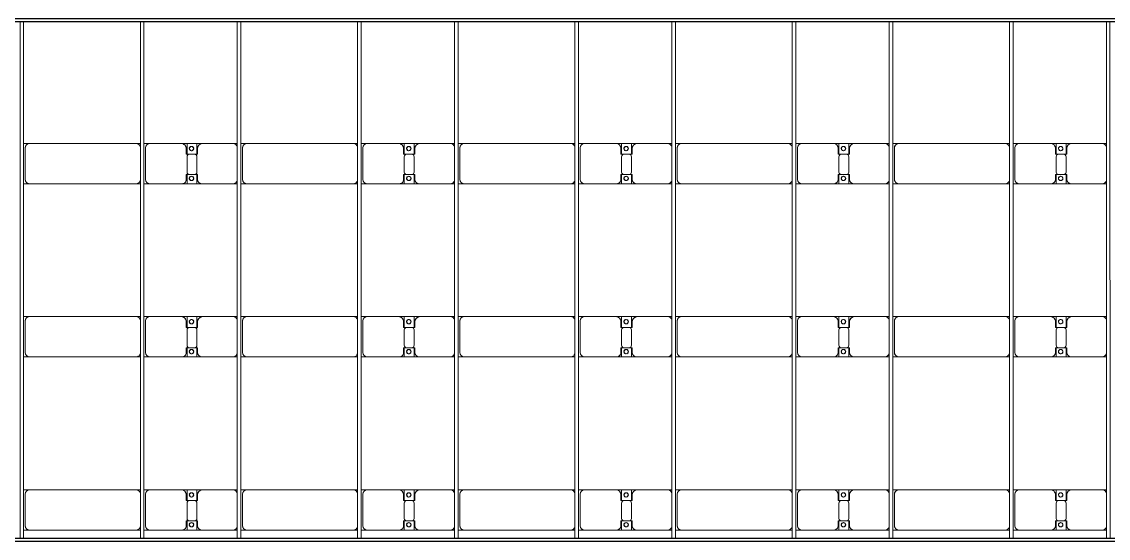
# Model space of a CAD drawing. Header units: millimetres. Extents: x -248177 to 167033, y 156986 to 268923.
# Drawn here: x -183923 to -171373, y 196419 to 202382 of the extents above; entities that cross this region are included whole.
import ezdxf

# ---------------------------------------------------------------- set-up
doc = ezdxf.new("R2010")
doc.units = ezdxf.units.MM
for name, color, linetype, lineweight in [('A-DETL-MBND', 5, 'Continuous', 9), ('A-GENM', 13, 'Continuous', 9), ('S-BEAM', 12, 'Continuous', 9)]:
    doc.layers.add(name, color=color, linetype=linetype, lineweight=lineweight)

# ---------------------------------------------------------------- blocks, each defined once
blk = doc.blocks.new('Dai phao do pin - DẢI PHAO ĐỠ PIN-V18-BỐ TRÍ KHUNG KẾT CẤU BÈ PIN 02')
at = {"layer": 'A-DETL-MBND', "color": 8}
for p, q in [((54530, 242), (54600, 242)), ((54530, 242), (54600, 242)), ((54550, 192), (54550, -173)), ((55830, 242), (54600, 242)), ((55830, 242), (55880, 242)), ((55830, 242), (55880, 242)), ((55920, 242), (55990, 242)), ((55920, 242), (55990, 242)), ((55940, 192), (55940, -173)), ((56350, 242), (55990, 242)), ((56350, 242), (56532, 242)), ((56532, 242), (56350, 242)), ((56410, 118), (56410, 182)), ((56418, 242), (56600, 242)), ((56418, 116), (56418, 242)), ((56600, 242), (56418, 242)), ((56532, 242), (56532, 116)), ((56540, 182), (56540, 118)), ((56950, 242), (56600, 242)), ((56950, 242), (57000, 242)), ((56950, 242), (57000, 242)), ((57040, 242), (57110, 242)), ((57040, 242), (57110, 242)), ((57060, 192), (57060, -173)), ((58340, 242), (57110, 242)), ((58340, 242), (58390, 242)), ((58340, 242), (58390, 242)), ((58430, 242), (58500, 242)), ((58430, 242), (58500, 242)), ((58450, 192), (58450, -173)), ((58860, 242), (58500, 242)), ((58860, 242), (59042, 242)), ((59042, 242), (58860, 242)), ((58920, 118), (58920, 182)), ((58928, 242), (59110, 242)), ((58928, 116), (58928, 242)), ((59110, 242), (58928, 242)), ((59042, 242), (59042, 116)), ((59050, 182), (59050, 118)), ((59460, 242), (59110, 242)), ((59460, 242), (59510, 242)), ((59460, 242), (59510, 242)), ((59550, 242), (59620, 242)), ((59550, 242), (59620, 242)), ((59570, 192), (59570, -173)), ((60850, 242), (59620, 242)), ((60850, 242), (60900, 242)), ((60850, 242), (60900, 242)), ((60940, 242), (61010, 242)), ((60940, 242), (61010, 242)), ((60960, 192), (60960, -173)), ((61370, 242), (61010, 242)), ((61370, 242), (61552, 242)), ((61552, 242), (61370, 242)), ((61430, 118), (61430, 182)), ((61438, 242), (61620, 242)), ((61438, 116), (61438, 242)), ((61620, 242), (61438, 242)), ((61552, 242), (61552, 116)), ((61560, 182), (61560, 118)), ((61970, 242), (61620, 242)), ((61970, 242), (62020, 242)), ((61970, 242), (62020, 242)), ((62060, 242), (62130, 242)), ((62060, 242), (62130, 242)), ((62080, 192), (62080, -173)), ((63360, 242), (62130, 242)), ((63360, 242), (63410, 242)), ((63360, 242), (63410, 242)), ((63450, 242), (63520, 242)), ((63450, 242), (63520, 242)), ((63470, 192), (63470, -173)), ((63880, 242), (63520, 242)), ((63880, 242), (64062, 242)), ((64062, 242), (63880, 242)), ((63940, 118), (63940, 182)), ((63948, 242), (64130, 242)), ((63948, 116), (63948, 242)), ((64130, 242), (63948, 242)), ((64062, 242), (64062, 116)), ((64070, 182), (64070, 118)), ((64480, 242), (64130, 242)), ((64480, 242), (64530, 242)), ((64480, 242), (64530, 242)), ((64570, 242), (64640, 242)), ((64570, 242), (64640, 242)), ((64590, 192), (64590, -173)), ((65870, 242), (64640, 242)), ((65870, 242), (65920, 242)), ((65870, 242), (65920, 242)), ((65960, 242), (66027, 242)), ((65960, 242), (66027, 242)), ((65980, 192), (65980, -173)), ((66390, 242), (66030, 242)), ((66390, 242), (66572, 242)), ((66572, 242), (66390, 242)), ((66450, 118), (66450, 182)), ((66458, 242), (66640, 242)), ((66458, 116), (66458, 242)), ((66640, 242), (66458, 242)), ((66572, 242), (66572, 116)), ((66580, 182), (66580, 118)), ((66990, 242), (66640, 242)), ((66990, 242), (67040, 242)), ((66990, 242), (67040, 242)), ((56502, 118), (56410, 118)), ((56418, 88), (56418, -88)), ((56540, 118), (56448, 118)), ((56532, -88), (56532, 88)), ((59012, 118), (58920, 118)), ((58928, 88), (58928, -88)), ((59050, 118), (58958, 118)), ((59042, -88), (59042, 88)), ((61522, 118), (61430, 118)), ((61438, 88), (61438, -88)), ((61560, 118), (61468, 118)), ((61552, -88), (61552, 88)), ((64032, 118), (63940, 118)), ((63948, 88), (63948, -88)), ((64070, 118), (63978, 118)), ((64062, -88), (64062, 88)), ((66542, 118), (66450, 118)), ((66458, 88), (66458, -88)), ((66580, 118), (66488, 118)), ((66572, -88), (66572, 88)), ((56410, -173), (56410, -118)), ((56410, -118), (56502, -118)), ((56418, -223), (56418, -116)), ((56448, -118), (56540, -118)), ((56532, -116), (56532, -223)), ((56540, -118), (56540, -173)), ((58920, -173), (58920, -118)), ((58920, -118), (59012, -118)), ((58928, -223), (58928, -116)), ((58958, -118), (59050, -118)), ((59042, -116), (59042, -223)), ((59050, -118), (59050, -173)), ((61430, -173), (61430, -118)), ((61430, -118), (61522, -118)), ((61438, -223), (61438, -116)), ((61468, -118), (61560, -118)), ((61552, -116), (61552, -223)), ((61560, -118), (61560, -173)), ((63940, -173), (63940, -118)), ((63940, -118), (64032, -118)), ((63948, -223), (63948, -116)), ((63978, -118), (64070, -118)), ((64062, -116), (64062, -223)), ((64070, -118), (64070, -173)), ((66450, -173), (66450, -118)), ((66450, -118), (66542, -118)), ((66458, -223), (66458, -116)), ((66488, -118), (66580, -118)), ((66572, -116), (66572, -223)), ((66580, -118), (66580, -173)), ((54600, -223), (54530, -223)), ((54600, -223), (54530, -223)), ((54600, -223), (55830, -223)), ((55880, -223), (55830, -223)), ((55880, -223), (55830, -223)), ((55990, -223), (55920, -223)), ((55990, -223), (55920, -223)), ((55990, -223), (56360, -223)), ((56532, -223), (56360, -223)), ((56360, -223), (56532, -223)), ((56590, -223), (56418, -223)), ((56418, -223), (56590, -223)), ((56590, -223), (56950, -223)), ((57000, -223), (56950, -223)), ((57000, -223), (56950, -223)), ((57110, -223), (57040, -223)), ((57110, -223), (57040, -223)), ((57110, -223), (58340, -223)), ((58390, -223), (58340, -223)), ((58390, -223), (58340, -223)), ((58500, -223), (58430, -223)), ((58500, -223), (58430, -223)), ((58500, -223), (58870, -223)), ((59042, -223), (58870, -223)), ((58870, -223), (59042, -223)), ((59100, -223), (58928, -223)), ((58928, -223), (59100, -223)), ((59100, -223), (59460, -223)), ((59510, -223), (59460, -223)), ((59510, -223), (59460, -223)), ((59620, -223), (59550, -223)), ((59620, -223), (59550, -223)), ((59620, -223), (60850, -223)), ((60900, -223), (60850, -223)), ((60900, -223), (60850, -223)), ((61010, -223), (60940, -223)), ((61010, -223), (60940, -223)), ((61010, -223), (61380, -223)), ((61552, -223), (61380, -223)), ((61380, -223), (61552, -223)), ((61610, -223), (61438, -223)), ((61438, -223), (61610, -223)), ((61610, -223), (61970, -223)), ((62020, -223), (61970, -223)), ((62020, -223), (61970, -223)), ((62130, -223), (62060, -223)), ((62130, -223), (62060, -223)), ((62130, -223), (63360, -223)), ((63410, -223), (63360, -223)), ((63410, -223), (63360, -223)), ((63520, -223), (63450, -223)), ((63520, -223), (63450, -223)), ((63520, -223), (63890, -223)), ((64062, -223), (63890, -223)), ((63890, -223), (64062, -223)), ((64120, -223), (63948, -223)), ((63948, -223), (64120, -223)), ((64120, -223), (64480, -223)), ((64530, -223), (64480, -223)), ((64530, -223), (64480, -223)), ((64640, -223), (64570, -223)), ((64640, -223), (64570, -223)), ((64640, -223), (65870, -223)), ((65920, -223), (65870, -223)), ((65920, -223), (65870, -223)), ((66027, -223), (65960, -223)), ((66027, -223), (65960, -223)), ((66030, -223), (66400, -223)), ((66572, -223), (66400, -223)), ((66400, -223), (66572, -223)), ((66630, -223), (66458, -223)), ((66458, -223), (66630, -223)), ((66630, -223), (66990, -223)), ((67040, -223), (66990, -223)), ((67040, -223), (66990, -223))]:
    blk.add_line(p, q, dxfattribs=at)
for centre, radius, start, end in [((54600, 192), 50, 90, 180), ((54600, 192), 50, 150, 180), ((54600, 192), 50, 105, 135), ((55830, 192), 50, 15, 90), ((55830, 192), 50, 60, 90), ((55830, 192), 50, 15, 30), ((55990, 192), 50, 90, 180), ((55990, 192), 50, 105, 180), ((56350, 182), 60, 0, 90), ((56350, 182), 60, 0, 60), ((56469, 183), 25, 0, 180), ((56469, 183), 25, 0, 165), ((56469, 183), 25, 180, 0), ((56471, 183), 25, 0, 180), ((56471, 183), 25, 90, 180), ((56471, 183), 25, 180, 360), ((56471, 183), 25, 180, 300), ((56469, 183), 25, 210, 0), ((56471, 183), 25, 15, 75), ((56471, 183), 25, 330, 345), ((56600, 182), 60, 90, 180), ((56600, 182), 60, 120, 180), ((56950, 192), 50, 15, 90), ((56950, 192), 50, 15, 75), ((57110, 192), 50, 90, 180), ((57110, 192), 50, 150, 180), ((57110, 192), 50, 105, 135), ((58340, 192), 50, 15, 90), ((58340, 192), 50, 60, 90), ((58340, 192), 50, 15, 30), ((58500, 192), 50, 90, 180), ((58500, 192), 50, 105, 180), ((58860, 182), 60, 0, 90), ((58860, 182), 60, 0, 60), ((58979, 183), 25, 0, 180), ((58979, 183), 25, 0, 165), ((58979, 183), 25, 180, 0), ((58981, 183), 25, 0, 180), ((58981, 183), 25, 90, 180), ((58981, 183), 25, 180, 360), ((58981, 183), 25, 180, 300), ((58979, 183), 25, 210, 0), ((58981, 183), 25, 15, 75), ((58981, 183), 25, 330, 345), ((59110, 182), 60, 90, 180), ((59110, 182), 60, 120, 180), ((59460, 192), 50, 15, 90), ((59460, 192), 50, 15, 75), ((59620, 192), 50, 90, 180), ((59620, 192), 50, 150, 180), ((59620, 192), 50, 105, 135), ((60850, 192), 50, 15, 90), ((60850, 192), 50, 60, 90), ((60850, 192), 50, 15, 30), ((61010, 192), 50, 90, 180), ((61010, 192), 50, 105, 180), ((61370, 182), 60, 0, 90), ((61370, 182), 60, 0, 60), ((61489, 183), 25, 360, 180), ((61489, 183), 25, 0, 165), ((61489, 183), 25, 180, 0), ((61491, 183), 25, 0, 180), ((61491, 183), 25, 90, 180), ((61491, 183), 25, 180, 360), ((61491, 183), 25, 180, 300), ((61489, 183), 25, 210, 0), ((61491, 183), 25, 15, 75), ((61491, 183), 25, 330, 345), ((61620, 182), 60, 90, 180), ((61620, 182), 60, 120, 180), ((61970, 192), 50, 15, 90), ((61970, 192), 50, 15, 75), ((62130, 192), 50, 90, 180), ((62130, 192), 50, 150, 180), ((62130, 192), 50, 105, 135), ((63360, 192), 50, 15, 90), ((63360, 192), 50, 60, 90), ((63360, 192), 50, 15, 30), ((63520, 192), 50, 90, 180), ((63520, 192), 50, 105, 180), ((63880, 182), 60, 0, 90), ((63880, 182), 60, 0, 60), ((63999, 183), 25, 0, 180), ((63999, 183), 25, 0, 165), ((63999, 183), 25, 180, 360), ((64001, 183), 25, 0, 180), ((64001, 183), 25, 90, 180), ((64001, 183), 25, 180, 360), ((64001, 183), 25, 180, 300), ((63999, 183), 25, 210, 360), ((64001, 183), 25, 15, 75), ((64001, 183), 25, 330, 345), ((64130, 182), 60, 90, 180), ((64130, 182), 60, 120, 180), ((64480, 192), 50, 15, 90), ((64480, 192), 50, 15, 75), ((64640, 192), 50, 90, 180), ((64640, 192), 50, 150, 180), ((64640, 192), 50, 105, 135), ((65870, 192), 50, 15, 90), ((65870, 192), 50, 60, 90), ((65870, 192), 50, 15, 30), ((66030, 192), 50, 90, 180), ((66030, 192), 50, 105, 180), ((66390, 182), 60, 0, 90), ((66390, 182), 60, 0, 60), ((66509, 183), 25, 0, 180), ((66509, 183), 25, 0, 165), ((66509, 183), 25, 180, 0), ((66511, 183), 25, 0, 180), ((66511, 183), 25, 90, 180), ((66511, 183), 25, 180, 0), ((66511, 183), 25, 180, 300), ((66509, 183), 25, 210, 0), ((66511, 183), 25, 15, 75), ((66511, 183), 25, 330, 345), ((66640, 182), 60, 90, 180), ((66640, 182), 60, 120, 180), ((66990, 192), 50, 15, 90), ((66990, 192), 50, 15, 75), ((56448, 88), 30, 90, 180), ((56502, 88), 30, 360, 90), ((58958, 88), 30, 90, 180), ((59012, 88), 30, 360, 90), ((61468, 88), 30, 90, 180), ((61522, 88), 30, 360, 90), ((63978, 88), 30, 90, 180), ((64032, 88), 30, 360, 90), ((66488, 88), 30, 90, 180), ((66542, 88), 30, 360, 90), ((56448, -88), 30, 180, 270), ((56502, -88), 30, 270, 360), ((58958, -88), 30, 180, 270), ((59012, -88), 30, 270, 0), ((61468, -88), 30, 180, 270), ((61522, -88), 30, 270, 0), ((63978, -88), 30, 180, 270), ((64032, -88), 30, 270, 0), ((66488, -88), 30, 180, 270), ((66542, -88), 30, 270, 0), ((54600, -173), 50, 180, 270), ((54600, -173), 50, 180, 210), ((54600, -173), 50, 240, 270), ((55830, -173), 50, 270, 345), ((55830, -173), 50, 285, 300), ((55830, -173), 50, 330, 345), ((55990, -173), 50, 180, 270), ((55990, -173), 50, 180, 255), ((56360, -173), 50, 270, 0), ((56360, -173), 50, 285, 0), ((56469, -162), 25, 0, 180), ((56469, -162), 25, 105, 165), ((56469, -162), 25, 180, 0), ((56469, -162), 25, 195, 0), ((56471, -162), 25, 0, 180), ((56471, -162), 25, 105, 180), ((56471, -162), 25, 180, 360), ((56471, -162), 25, 180, 270), ((56469, -162), 25, 0, 75), ((56471, -162), 25, 15, 75), ((56471, -162), 25, 285, 345), ((56590, -173), 50, 180, 270), ((56590, -173), 50, 180, 255), ((56950, -173), 50, 270, 345), ((56950, -173), 50, 285, 345), ((57110, -173), 50, 180, 270), ((57110, -173), 50, 180, 210), ((57110, -173), 50, 240, 270), ((58340, -173), 50, 270, 345), ((58340, -173), 50, 285, 300), ((58340, -173), 50, 330, 345), ((58500, -173), 50, 180, 270), ((58500, -173), 50, 180, 255), ((58870, -173), 50, 270, 0), ((58870, -173), 50, 285, 360), ((58979, -162), 25, 0, 180), ((58979, -162), 25, 105, 165), ((58979, -162), 25, 180, 0), ((58979, -162), 25, 195, 0), ((58981, -162), 25, 0, 180), ((58981, -162), 25, 105, 180), ((58981, -162), 25, 180, 0), ((58981, -162), 25, 180, 270), ((58979, -162), 25, 0, 75), ((58981, -162), 25, 15, 75), ((58981, -162), 25, 285, 345), ((59100, -173), 50, 180, 270), ((59100, -173), 50, 180, 255), ((59460, -173), 50, 270, 345), ((59460, -173), 50, 285, 345), ((59620, -173), 50, 180, 270), ((59620, -173), 50, 180, 210), ((59620, -173), 50, 240, 270), ((60850, -173), 50, 270, 345), ((60850, -173), 50, 285, 300), ((60850, -173), 50, 330, 345), ((61010, -173), 50, 180, 270), ((61010, -173), 50, 180, 255), ((61380, -173), 50, 270, 0), ((61380, -173), 50, 285, 360), ((61489, -162), 25, 0, 180), ((61489, -162), 25, 105, 165), ((61489, -162), 25, 180, 0), ((61489, -162), 25, 195, 0), ((61491, -162), 25, 0, 180), ((61491, -162), 25, 105, 180), ((61491, -162), 25, 180, 0), ((61491, -162), 25, 180, 270), ((61489, -162), 25, 0, 75), ((61491, -162), 25, 15, 75), ((61491, -162), 25, 285, 345), ((61610, -173), 50, 180, 270), ((61610, -173), 50, 180, 255), ((61970, -173), 50, 270, 345), ((61970, -173), 50, 285, 345), ((62130, -173), 50, 180, 270), ((62130, -173), 50, 180, 210), ((62130, -173), 50, 240, 270), ((63360, -173), 50, 270, 345), ((63360, -173), 50, 285, 300), ((63360, -173), 50, 330, 345), ((63520, -173), 50, 180, 270), ((63520, -173), 50, 180, 255), ((63890, -173), 50, 270, 0), ((63890, -173), 50, 285, 0), ((63999, -162), 25, 0, 180), ((63999, -162), 25, 105, 165), ((63999, -162), 25, 180, 360), ((63999, -162), 25, 195, 360), ((64001, -162), 25, 0, 180), ((64001, -162), 25, 105, 180), ((64001, -162), 25, 180, 0), ((64001, -162), 25, 180, 270), ((63999, -162), 25, 0, 75), ((64001, -162), 25, 15, 75), ((64001, -162), 25, 285, 345), ((64120, -173), 50, 180, 270), ((64120, -173), 50, 180, 255), ((64480, -173), 50, 270, 345), ((64480, -173), 50, 285, 345), ((64640, -173), 50, 180, 270), ((64640, -173), 50, 180, 210), ((64640, -173), 50, 240, 270), ((65870, -173), 50, 270, 345), ((65870, -173), 50, 285, 300), ((65870, -173), 50, 330, 345), ((66030, -173), 50, 180, 270), ((66030, -173), 50, 180, 255), ((66400, -173), 50, 270, 360), ((66400, -173), 50, 285, 360), ((66509, -162), 25, 0, 180), ((66509, -162), 25, 105, 165), ((66509, -162), 25, 180, 360), ((66509, -162), 25, 195, 0), ((66511, -162), 25, 0, 180), ((66511, -162), 25, 105, 180), ((66511, -162), 25, 180, 0), ((66511, -162), 25, 180, 270), ((66509, -162), 25, 0, 75), ((66511, -162), 25, 15, 75), ((66511, -162), 25, 285, 345), ((66630, -173), 50, 180, 270), ((66630, -173), 50, 180, 255), ((66990, -173), 50, 270, 345), ((66990, -173), 50, 285, 345)]:
    blk.add_arc(centre, radius, start, end, dxfattribs=at)
blk = doc.blocks.new('Dai phao do pin - DẢI PHAO ĐỠ PIN-V19-BỐ TRÍ KHUNG KẾT CẤU BÈ PIN 02')
at = {"layer": 'A-DETL-MBND', "color": 8}
for p, q in [((54530, 242), (54600, 242)), ((54530, 242), (54600, 242)), ((54550, 192), (54550, -173)), ((55830, 242), (54600, 242)), ((55830, 242), (55880, 242)), ((55830, 242), (55880, 242)), ((55920, 242), (55990, 242)), ((55920, 242), (55990, 242)), ((55940, 192), (55940, -173)), ((56350, 242), (55990, 242)), ((56350, 242), (56532, 242)), ((56532, 242), (56350, 242)), ((56410, 118), (56410, 182)), ((56418, 242), (56600, 242)), ((56418, 116), (56418, 242)), ((56600, 242), (56418, 242)), ((56532, 242), (56532, 116)), ((56540, 182), (56540, 118)), ((56950, 242), (56600, 242)), ((56950, 242), (57000, 242)), ((56950, 242), (57000, 242)), ((57040, 242), (57110, 242)), ((57040, 242), (57110, 242)), ((57060, 192), (57060, -173)), ((58340, 242), (57110, 242)), ((58340, 242), (58390, 242)), ((58340, 242), (58390, 242)), ((58430, 242), (58500, 242)), ((58430, 242), (58500, 242)), ((58450, 192), (58450, -173)), ((58860, 242), (58500, 242)), ((58860, 242), (59042, 242)), ((59042, 242), (58860, 242)), ((58920, 118), (58920, 182)), ((58928, 242), (59110, 242)), ((58928, 116), (58928, 242)), ((59110, 242), (58928, 242)), ((59042, 242), (59042, 116)), ((59050, 182), (59050, 118)), ((59460, 242), (59110, 242)), ((59460, 242), (59510, 242)), ((59460, 242), (59510, 242)), ((59550, 242), (59620, 242)), ((59550, 242), (59620, 242)), ((59570, 192), (59570, -173)), ((60850, 242), (59620, 242)), ((60850, 242), (60900, 242)), ((60850, 242), (60900, 242)), ((60940, 242), (61010, 242)), ((60940, 242), (61010, 242)), ((60960, 192), (60960, -173)), ((61370, 242), (61010, 242)), ((61370, 242), (61552, 242)), ((61552, 242), (61370, 242)), ((61430, 118), (61430, 182)), ((61438, 242), (61620, 242)), ((61438, 116), (61438, 242)), ((61620, 242), (61438, 242)), ((61552, 242), (61552, 116)), ((61560, 182), (61560, 118)), ((61970, 242), (61620, 242)), ((61970, 242), (62020, 242)), ((61970, 242), (62020, 242)), ((62060, 242), (62130, 242)), ((62060, 242), (62130, 242)), ((62080, 192), (62080, -173)), ((63360, 242), (62130, 242)), ((63360, 242), (63410, 242)), ((63360, 242), (63410, 242)), ((63450, 242), (63520, 242)), ((63450, 242), (63520, 242)), ((63470, 192), (63470, -173)), ((63880, 242), (63520, 242)), ((63880, 242), (64062, 242)), ((64062, 242), (63880, 242)), ((63940, 118), (63940, 182)), ((63948, 242), (64130, 242)), ((63948, 116), (63948, 242)), ((64130, 242), (63948, 242)), ((64062, 242), (64062, 116)), ((64070, 182), (64070, 118)), ((64480, 242), (64130, 242)), ((64480, 242), (64530, 242)), ((64480, 242), (64530, 242)), ((64570, 242), (64640, 242)), ((64570, 242), (64640, 242)), ((64590, 192), (64590, -173)), ((65870, 242), (64640, 242)), ((65870, 242), (65920, 242)), ((65870, 242), (65920, 242)), ((65960, 242), (66027, 242)), ((65960, 242), (66027, 242)), ((65980, 192), (65980, -173)), ((66390, 242), (66030, 242)), ((66390, 242), (66572, 242)), ((66572, 242), (66390, 242)), ((66450, 118), (66450, 182)), ((66458, 242), (66640, 242)), ((66458, 116), (66458, 242)), ((66640, 242), (66458, 242)), ((66572, 242), (66572, 116)), ((66580, 182), (66580, 118)), ((66990, 242), (66640, 242)), ((66990, 242), (67040, 242)), ((66990, 242), (67040, 242)), ((56502, 118), (56410, 118)), ((56418, 88), (56418, -88)), ((56540, 118), (56448, 118)), ((56532, -88), (56532, 88)), ((59012, 118), (58920, 118)), ((58928, 88), (58928, -88)), ((59050, 118), (58958, 118)), ((59042, -88), (59042, 88)), ((61522, 118), (61430, 118)), ((61438, 88), (61438, -88)), ((61560, 118), (61468, 118)), ((61552, -88), (61552, 88)), ((64032, 118), (63940, 118)), ((63948, 88), (63948, -88)), ((64070, 118), (63978, 118)), ((64062, -88), (64062, 88)), ((66542, 118), (66450, 118)), ((66458, 88), (66458, -88)), ((66580, 118), (66488, 118)), ((66572, -88), (66572, 88)), ((56410, -173), (56410, -118)), ((56410, -118), (56502, -118)), ((56418, -223), (56418, -116)), ((56448, -118), (56540, -118)), ((56532, -116), (56532, -223)), ((56540, -118), (56540, -173)), ((58920, -173), (58920, -118)), ((58920, -118), (59012, -118)), ((58928, -223), (58928, -116)), ((58958, -118), (59050, -118)), ((59042, -116), (59042, -223)), ((59050, -118), (59050, -173)), ((61430, -173), (61430, -118)), ((61430, -118), (61522, -118)), ((61438, -223), (61438, -116)), ((61468, -118), (61560, -118)), ((61552, -116), (61552, -223)), ((61560, -118), (61560, -173)), ((63940, -173), (63940, -118)), ((63940, -118), (64032, -118)), ((63948, -223), (63948, -116)), ((63978, -118), (64070, -118)), ((64062, -116), (64062, -223)), ((64070, -118), (64070, -173)), ((66450, -173), (66450, -118)), ((66450, -118), (66542, -118)), ((66458, -223), (66458, -116)), ((66488, -118), (66580, -118)), ((66572, -116), (66572, -223)), ((66580, -118), (66580, -173)), ((54600, -223), (54530, -223)), ((54600, -223), (54530, -223)), ((54600, -223), (55830, -223)), ((55880, -223), (55830, -223)), ((55880, -223), (55830, -223)), ((55990, -223), (55920, -223)), ((55990, -223), (55920, -223)), ((55990, -223), (56360, -223)), ((56532, -223), (56360, -223)), ((56360, -223), (56532, -223)), ((56590, -223), (56418, -223)), ((56418, -223), (56590, -223)), ((56590, -223), (56950, -223)), ((57000, -223), (56950, -223)), ((57000, -223), (56950, -223)), ((57110, -223), (57040, -223)), ((57110, -223), (57040, -223)), ((57110, -223), (58340, -223)), ((58390, -223), (58340, -223)), ((58390, -223), (58340, -223)), ((58500, -223), (58430, -223)), ((58500, -223), (58430, -223)), ((58500, -223), (58870, -223)), ((59042, -223), (58870, -223)), ((58870, -223), (59042, -223)), ((59100, -223), (58928, -223)), ((58928, -223), (59100, -223)), ((59100, -223), (59460, -223)), ((59510, -223), (59460, -223)), ((59510, -223), (59460, -223)), ((59620, -223), (59550, -223)), ((59620, -223), (59550, -223)), ((59620, -223), (60850, -223)), ((60900, -223), (60850, -223)), ((60900, -223), (60850, -223)), ((61010, -223), (60940, -223)), ((61010, -223), (60940, -223)), ((61010, -223), (61380, -223)), ((61552, -223), (61380, -223)), ((61380, -223), (61552, -223)), ((61610, -223), (61438, -223)), ((61438, -223), (61610, -223)), ((61610, -223), (61970, -223)), ((62020, -223), (61970, -223)), ((62020, -223), (61970, -223)), ((62130, -223), (62060, -223)), ((62130, -223), (62060, -223)), ((62130, -223), (63360, -223)), ((63410, -223), (63360, -223)), ((63410, -223), (63360, -223)), ((63520, -223), (63450, -223)), ((63520, -223), (63450, -223)), ((63520, -223), (63890, -223)), ((64062, -223), (63890, -223)), ((63890, -223), (64062, -223)), ((64120, -223), (63948, -223)), ((63948, -223), (64120, -223)), ((64120, -223), (64480, -223)), ((64530, -223), (64480, -223)), ((64530, -223), (64480, -223)), ((64640, -223), (64570, -223)), ((64640, -223), (64570, -223)), ((64640, -223), (65870, -223)), ((65920, -223), (65870, -223)), ((65920, -223), (65870, -223)), ((66027, -223), (65960, -223)), ((66027, -223), (65960, -223)), ((66030, -223), (66400, -223)), ((66572, -223), (66400, -223)), ((66400, -223), (66572, -223)), ((66630, -223), (66458, -223)), ((66458, -223), (66630, -223)), ((66630, -223), (66990, -223)), ((67040, -223), (66990, -223)), ((67040, -223), (66990, -223))]:
    blk.add_line(p, q, dxfattribs=at)
for centre, radius, start, end in [((54600, 192), 50, 90, 180), ((54600, 192), 50, 150, 180), ((54600, 192), 50, 105, 135), ((55830, 192), 50, 15, 90), ((55830, 192), 50, 60, 90), ((55830, 192), 50, 15, 30), ((55990, 192), 50, 90, 180), ((55990, 192), 50, 105, 180), ((56350, 182), 60, 0, 90), ((56350, 182), 60, 0, 60), ((56469, 183), 25, 0, 180), ((56469, 183), 25, 0, 165), ((56469, 183), 25, 180, 0), ((56471, 183), 25, 0, 180), ((56471, 183), 25, 90, 180), ((56471, 183), 25, 180, 360), ((56471, 183), 25, 180, 300), ((56469, 183), 25, 210, 0), ((56471, 183), 25, 15, 75), ((56471, 183), 25, 330, 345), ((56600, 182), 60, 90, 180), ((56600, 182), 60, 120, 180), ((56950, 192), 50, 15, 90), ((56950, 192), 50, 15, 75), ((57110, 192), 50, 90, 180), ((57110, 192), 50, 150, 180), ((57110, 192), 50, 105, 135), ((58340, 192), 50, 15, 90), ((58340, 192), 50, 60, 90), ((58340, 192), 50, 15, 30), ((58500, 192), 50, 90, 180), ((58500, 192), 50, 105, 180), ((58860, 182), 60, 0, 90), ((58860, 182), 60, 0, 60), ((58979, 183), 25, 0, 180), ((58979, 183), 25, 0, 165), ((58979, 183), 25, 180, 0), ((58981, 183), 25, 0, 180), ((58981, 183), 25, 90, 180), ((58981, 183), 25, 180, 360), ((58981, 183), 25, 180, 300), ((58979, 183), 25, 210, 0), ((58981, 183), 25, 15, 75), ((58981, 183), 25, 330, 345), ((59110, 182), 60, 90, 180), ((59110, 182), 60, 120, 180), ((59460, 192), 50, 15, 90), ((59460, 192), 50, 15, 75), ((59620, 192), 50, 90, 180), ((59620, 192), 50, 150, 180), ((59620, 192), 50, 105, 135), ((60850, 192), 50, 15, 90), ((60850, 192), 50, 60, 90), ((60850, 192), 50, 15, 30), ((61010, 192), 50, 90, 180), ((61010, 192), 50, 105, 180), ((61370, 182), 60, 0, 90), ((61370, 182), 60, 0, 60), ((61489, 183), 25, 360, 180), ((61489, 183), 25, 0, 165), ((61489, 183), 25, 180, 0), ((61491, 183), 25, 0, 180), ((61491, 183), 25, 90, 180), ((61491, 183), 25, 180, 360), ((61491, 183), 25, 180, 300), ((61489, 183), 25, 210, 0), ((61491, 183), 25, 15, 75), ((61491, 183), 25, 330, 345), ((61620, 182), 60, 90, 180), ((61620, 182), 60, 120, 180), ((61970, 192), 50, 15, 90), ((61970, 192), 50, 15, 75), ((62130, 192), 50, 90, 180), ((62130, 192), 50, 150, 180), ((62130, 192), 50, 105, 135), ((63360, 192), 50, 15, 90), ((63360, 192), 50, 60, 90), ((63360, 192), 50, 15, 30), ((63520, 192), 50, 90, 180), ((63520, 192), 50, 105, 180), ((63880, 182), 60, 0, 90), ((63880, 182), 60, 0, 60), ((63999, 183), 25, 0, 180), ((63999, 183), 25, 0, 165), ((63999, 183), 25, 180, 360), ((64001, 183), 25, 0, 180), ((64001, 183), 25, 90, 180), ((64001, 183), 25, 180, 360), ((64001, 183), 25, 180, 300), ((63999, 183), 25, 210, 360), ((64001, 183), 25, 15, 75), ((64001, 183), 25, 330, 345), ((64130, 182), 60, 90, 180), ((64130, 182), 60, 120, 180), ((64480, 192), 50, 15, 90), ((64480, 192), 50, 15, 75), ((64640, 192), 50, 90, 180), ((64640, 192), 50, 150, 180), ((64640, 192), 50, 105, 135), ((65870, 192), 50, 15, 90), ((65870, 192), 50, 60, 90), ((65870, 192), 50, 15, 30), ((66030, 192), 50, 90, 180), ((66030, 192), 50, 105, 180), ((66390, 182), 60, 0, 90), ((66390, 182), 60, 0, 60), ((66509, 183), 25, 0, 180), ((66509, 183), 25, 0, 165), ((66509, 183), 25, 180, 0), ((66511, 183), 25, 0, 180), ((66511, 183), 25, 90, 180), ((66511, 183), 25, 180, 0), ((66511, 183), 25, 180, 300), ((66509, 183), 25, 210, 0), ((66511, 183), 25, 15, 75), ((66511, 183), 25, 330, 345), ((66640, 182), 60, 90, 180), ((66640, 182), 60, 120, 180), ((66990, 192), 50, 15, 90), ((66990, 192), 50, 15, 75), ((56448, 88), 30, 90, 180), ((56502, 88), 30, 360, 90), ((58958, 88), 30, 90, 180), ((59012, 88), 30, 360, 90), ((61468, 88), 30, 90, 180), ((61522, 88), 30, 360, 90), ((63978, 88), 30, 90, 180), ((64032, 88), 30, 360, 90), ((66488, 88), 30, 90, 180), ((66542, 88), 30, 360, 90), ((56448, -88), 30, 180, 270), ((56502, -88), 30, 270, 360), ((58958, -88), 30, 180, 270), ((59012, -88), 30, 270, 0), ((61468, -88), 30, 180, 270), ((61522, -88), 30, 270, 0), ((63978, -88), 30, 180, 270), ((64032, -88), 30, 270, 0), ((66488, -88), 30, 180, 270), ((66542, -88), 30, 270, 0), ((54600, -173), 50, 180, 270), ((54600, -173), 50, 180, 210), ((54600, -173), 50, 240, 270), ((55830, -173), 50, 270, 345), ((55830, -173), 50, 285, 300), ((55830, -173), 50, 330, 345), ((55990, -173), 50, 180, 270), ((55990, -173), 50, 180, 255), ((56360, -173), 50, 270, 0), ((56360, -173), 50, 285, 0), ((56469, -162), 25, 0, 180), ((56469, -162), 25, 105, 165), ((56469, -162), 25, 180, 0), ((56469, -162), 25, 195, 0), ((56471, -162), 25, 0, 180), ((56471, -162), 25, 105, 180), ((56471, -162), 25, 180, 360), ((56471, -162), 25, 180, 270), ((56469, -162), 25, 0, 75), ((56471, -162), 25, 15, 75), ((56471, -162), 25, 285, 345), ((56590, -173), 50, 180, 270), ((56590, -173), 50, 180, 255), ((56950, -173), 50, 270, 345), ((56950, -173), 50, 285, 345), ((57110, -173), 50, 180, 270), ((57110, -173), 50, 180, 210), ((57110, -173), 50, 240, 270), ((58340, -173), 50, 270, 345), ((58340, -173), 50, 285, 300), ((58340, -173), 50, 330, 345), ((58500, -173), 50, 180, 270), ((58500, -173), 50, 180, 255), ((58870, -173), 50, 270, 0), ((58870, -173), 50, 285, 360), ((58979, -162), 25, 0, 180), ((58979, -162), 25, 105, 165), ((58979, -162), 25, 180, 0), ((58979, -162), 25, 195, 0), ((58981, -162), 25, 0, 180), ((58981, -162), 25, 105, 180), ((58981, -162), 25, 180, 0), ((58981, -162), 25, 180, 270), ((58979, -162), 25, 0, 75), ((58981, -162), 25, 15, 75), ((58981, -162), 25, 285, 345), ((59100, -173), 50, 180, 270), ((59100, -173), 50, 180, 255), ((59460, -173), 50, 270, 345), ((59460, -173), 50, 285, 345), ((59620, -173), 50, 180, 270), ((59620, -173), 50, 180, 210), ((59620, -173), 50, 240, 270), ((60850, -173), 50, 270, 345), ((60850, -173), 50, 285, 300), ((60850, -173), 50, 330, 345), ((61010, -173), 50, 180, 270), ((61010, -173), 50, 180, 255), ((61380, -173), 50, 270, 0), ((61380, -173), 50, 285, 360), ((61489, -162), 25, 0, 180), ((61489, -162), 25, 105, 165), ((61489, -162), 25, 180, 0), ((61489, -162), 25, 195, 0), ((61491, -162), 25, 0, 180), ((61491, -162), 25, 105, 180), ((61491, -162), 25, 180, 0), ((61491, -162), 25, 180, 270), ((61489, -162), 25, 0, 75), ((61491, -162), 25, 15, 75), ((61491, -162), 25, 285, 345), ((61610, -173), 50, 180, 270), ((61610, -173), 50, 180, 255), ((61970, -173), 50, 270, 345), ((61970, -173), 50, 285, 345), ((62130, -173), 50, 180, 270), ((62130, -173), 50, 180, 210), ((62130, -173), 50, 240, 270), ((63360, -173), 50, 270, 345), ((63360, -173), 50, 285, 300), ((63360, -173), 50, 330, 345), ((63520, -173), 50, 180, 270), ((63520, -173), 50, 180, 255), ((63890, -173), 50, 270, 0), ((63890, -173), 50, 285, 0), ((63999, -162), 25, 0, 180), ((63999, -162), 25, 105, 165), ((63999, -162), 25, 180, 360), ((63999, -162), 25, 195, 360), ((64001, -162), 25, 0, 180), ((64001, -162), 25, 105, 180), ((64001, -162), 25, 180, 0), ((64001, -162), 25, 180, 270), ((63999, -162), 25, 0, 75), ((64001, -162), 25, 15, 75), ((64001, -162), 25, 285, 345), ((64120, -173), 50, 180, 270), ((64120, -173), 50, 180, 255), ((64480, -173), 50, 270, 345), ((64480, -173), 50, 285, 345), ((64640, -173), 50, 180, 270), ((64640, -173), 50, 180, 210), ((64640, -173), 50, 240, 270), ((65870, -173), 50, 270, 345), ((65870, -173), 50, 285, 300), ((65870, -173), 50, 330, 345), ((66030, -173), 50, 180, 270), ((66030, -173), 50, 180, 255), ((66400, -173), 50, 270, 360), ((66400, -173), 50, 285, 360), ((66509, -162), 25, 0, 180), ((66509, -162), 25, 105, 165), ((66509, -162), 25, 180, 360), ((66509, -162), 25, 195, 0), ((66511, -162), 25, 0, 180), ((66511, -162), 25, 105, 180), ((66511, -162), 25, 180, 0), ((66511, -162), 25, 180, 270), ((66509, -162), 25, 0, 75), ((66511, -162), 25, 15, 75), ((66511, -162), 25, 285, 345), ((66630, -173), 50, 180, 270), ((66630, -173), 50, 180, 255), ((66990, -173), 50, 270, 345), ((66990, -173), 50, 285, 345)]:
    blk.add_arc(centre, radius, start, end, dxfattribs=at)
blk = doc.blocks.new('Dai phao do pin - DẢI PHAO ĐỠ PIN-V20-BỐ TRÍ KHUNG KẾT CẤU BÈ PIN 02')
at = {"layer": 'A-DETL-MBND', "color": 8}
for p, q in [((54530, 242), (54600, 242)), ((54530, 242), (54600, 242)), ((54550, 192), (54550, -173)), ((55830, 242), (54600, 242)), ((55830, 242), (55880, 242)), ((55830, 242), (55880, 242)), ((55920, 242), (55990, 242)), ((55920, 242), (55990, 242)), ((55940, 192), (55940, -173)), ((56350, 242), (55990, 242)), ((56350, 242), (56532, 242)), ((56532, 242), (56350, 242)), ((56410, 118), (56410, 182)), ((56418, 242), (56600, 242)), ((56418, 116), (56418, 242)), ((56600, 242), (56418, 242)), ((56532, 242), (56532, 116)), ((56540, 182), (56540, 118)), ((56950, 242), (56600, 242)), ((56950, 242), (57000, 242)), ((56950, 242), (57000, 242)), ((57040, 242), (57110, 242)), ((57040, 242), (57110, 242)), ((57060, 192), (57060, -173)), ((58340, 242), (57110, 242)), ((58340, 242), (58390, 242)), ((58340, 242), (58390, 242)), ((58430, 242), (58500, 242)), ((58430, 242), (58500, 242)), ((58450, 192), (58450, -173)), ((58860, 242), (58500, 242)), ((58860, 242), (59042, 242)), ((59042, 242), (58860, 242)), ((58920, 118), (58920, 182)), ((58928, 242), (59110, 242)), ((58928, 116), (58928, 242)), ((59110, 242), (58928, 242)), ((59042, 242), (59042, 116)), ((59050, 182), (59050, 118)), ((59460, 242), (59110, 242)), ((59460, 242), (59510, 242)), ((59460, 242), (59510, 242)), ((59550, 242), (59620, 242)), ((59550, 242), (59620, 242)), ((59570, 192), (59570, -173)), ((60850, 242), (59620, 242)), ((60850, 242), (60900, 242)), ((60850, 242), (60900, 242)), ((60940, 242), (61010, 242)), ((60940, 242), (61010, 242)), ((60960, 192), (60960, -173)), ((61370, 242), (61010, 242)), ((61370, 242), (61552, 242)), ((61552, 242), (61370, 242)), ((61430, 118), (61430, 182)), ((61438, 242), (61620, 242)), ((61438, 116), (61438, 242)), ((61620, 242), (61438, 242)), ((61552, 242), (61552, 116)), ((61560, 182), (61560, 118)), ((61970, 242), (61620, 242)), ((61970, 242), (62020, 242)), ((61970, 242), (62020, 242)), ((62060, 242), (62130, 242)), ((62060, 242), (62130, 242)), ((62080, 192), (62080, -173)), ((63360, 242), (62130, 242)), ((63360, 242), (63410, 242)), ((63360, 242), (63410, 242)), ((63450, 242), (63520, 242)), ((63450, 242), (63520, 242)), ((63470, 192), (63470, -173)), ((63880, 242), (63520, 242)), ((63880, 242), (64062, 242)), ((64062, 242), (63880, 242)), ((63940, 118), (63940, 182)), ((63948, 242), (64130, 242)), ((63948, 116), (63948, 242)), ((64130, 242), (63948, 242)), ((64062, 242), (64062, 116)), ((64070, 182), (64070, 118)), ((64480, 242), (64130, 242)), ((64480, 242), (64530, 242)), ((64480, 242), (64530, 242)), ((64570, 242), (64640, 242)), ((64570, 242), (64640, 242)), ((64590, 192), (64590, -173)), ((65870, 242), (64640, 242)), ((65870, 242), (65920, 242)), ((65870, 242), (65920, 242)), ((65960, 242), (66027, 242)), ((65960, 242), (66027, 242)), ((65980, 192), (65980, -173)), ((66390, 242), (66030, 242)), ((66390, 242), (66572, 242)), ((66572, 242), (66390, 242)), ((66450, 118), (66450, 182)), ((66458, 242), (66640, 242)), ((66458, 116), (66458, 242)), ((66640, 242), (66458, 242)), ((66572, 242), (66572, 116)), ((66580, 182), (66580, 118)), ((66990, 242), (66640, 242)), ((66990, 242), (67040, 242)), ((66990, 242), (67040, 242)), ((56502, 118), (56410, 118)), ((56418, 88), (56418, -88)), ((56540, 118), (56448, 118)), ((56532, -88), (56532, 88)), ((59012, 118), (58920, 118)), ((58928, 88), (58928, -88)), ((59050, 118), (58958, 118)), ((59042, -88), (59042, 88)), ((61522, 118), (61430, 118)), ((61438, 88), (61438, -88)), ((61560, 118), (61468, 118)), ((61552, -88), (61552, 88)), ((64032, 118), (63940, 118)), ((63948, 88), (63948, -88)), ((64070, 118), (63978, 118)), ((64062, -88), (64062, 88)), ((66542, 118), (66450, 118)), ((66458, 88), (66458, -88)), ((66580, 118), (66488, 118)), ((66572, -88), (66572, 88)), ((56410, -173), (56410, -118)), ((56410, -118), (56502, -118)), ((56418, -223), (56418, -116)), ((56448, -118), (56540, -118)), ((56532, -116), (56532, -223)), ((56540, -118), (56540, -173)), ((58920, -173), (58920, -118)), ((58920, -118), (59012, -118)), ((58928, -223), (58928, -116)), ((58958, -118), (59050, -118)), ((59042, -116), (59042, -223)), ((59050, -118), (59050, -173)), ((61430, -173), (61430, -118)), ((61430, -118), (61522, -118)), ((61438, -223), (61438, -116)), ((61468, -118), (61560, -118)), ((61552, -116), (61552, -223)), ((61560, -118), (61560, -173)), ((63940, -173), (63940, -118)), ((63940, -118), (64032, -118)), ((63948, -223), (63948, -116)), ((63978, -118), (64070, -118)), ((64062, -116), (64062, -223)), ((64070, -118), (64070, -173)), ((66450, -173), (66450, -118)), ((66450, -118), (66542, -118)), ((66458, -223), (66458, -116)), ((66488, -118), (66580, -118)), ((66572, -116), (66572, -223)), ((66580, -118), (66580, -173)), ((54600, -223), (54530, -223)), ((54600, -223), (54530, -223)), ((54600, -223), (55830, -223)), ((55880, -223), (55830, -223)), ((55880, -223), (55830, -223)), ((55990, -223), (55920, -223)), ((55990, -223), (55920, -223)), ((55990, -223), (56360, -223)), ((56532, -223), (56360, -223)), ((56360, -223), (56532, -223)), ((56590, -223), (56418, -223)), ((56418, -223), (56590, -223)), ((56590, -223), (56950, -223)), ((57000, -223), (56950, -223)), ((57000, -223), (56950, -223)), ((57110, -223), (57040, -223)), ((57110, -223), (57040, -223)), ((57110, -223), (58340, -223)), ((58390, -223), (58340, -223)), ((58390, -223), (58340, -223)), ((58500, -223), (58430, -223)), ((58500, -223), (58430, -223)), ((58500, -223), (58870, -223)), ((59042, -223), (58870, -223)), ((58870, -223), (59042, -223)), ((59100, -223), (58928, -223)), ((58928, -223), (59100, -223)), ((59100, -223), (59460, -223)), ((59510, -223), (59460, -223)), ((59510, -223), (59460, -223)), ((59620, -223), (59550, -223)), ((59620, -223), (59550, -223)), ((59620, -223), (60850, -223)), ((60900, -223), (60850, -223)), ((60900, -223), (60850, -223)), ((61010, -223), (60940, -223)), ((61010, -223), (60940, -223)), ((61010, -223), (61380, -223)), ((61552, -223), (61380, -223)), ((61380, -223), (61552, -223)), ((61610, -223), (61438, -223)), ((61438, -223), (61610, -223)), ((61610, -223), (61970, -223)), ((62020, -223), (61970, -223)), ((62020, -223), (61970, -223)), ((62130, -223), (62060, -223)), ((62130, -223), (62060, -223)), ((62130, -223), (63360, -223)), ((63410, -223), (63360, -223)), ((63410, -223), (63360, -223)), ((63520, -223), (63450, -223)), ((63520, -223), (63450, -223)), ((63520, -223), (63890, -223)), ((64062, -223), (63890, -223)), ((63890, -223), (64062, -223)), ((64120, -223), (63948, -223)), ((63948, -223), (64120, -223)), ((64120, -223), (64480, -223)), ((64530, -223), (64480, -223)), ((64530, -223), (64480, -223)), ((64640, -223), (64570, -223)), ((64640, -223), (64570, -223)), ((64640, -223), (65870, -223)), ((65920, -223), (65870, -223)), ((65920, -223), (65870, -223)), ((66027, -223), (65960, -223)), ((66027, -223), (65960, -223)), ((66030, -223), (66400, -223)), ((66572, -223), (66400, -223)), ((66400, -223), (66572, -223)), ((66630, -223), (66458, -223)), ((66458, -223), (66630, -223)), ((66630, -223), (66990, -223)), ((67040, -223), (66990, -223)), ((67040, -223), (66990, -223))]:
    blk.add_line(p, q, dxfattribs=at)
for centre, radius, start, end in [((54600, 192), 50, 90, 180), ((54600, 192), 50, 150, 180), ((54600, 192), 50, 105, 135), ((55830, 192), 50, 15, 90), ((55830, 192), 50, 60, 90), ((55830, 192), 50, 15, 30), ((55990, 192), 50, 90, 180), ((55990, 192), 50, 105, 180), ((56350, 182), 60, 0, 90), ((56350, 182), 60, 0, 60), ((56469, 183), 25, 0, 180), ((56469, 183), 25, 0, 165), ((56469, 183), 25, 180, 0), ((56471, 183), 25, 0, 180), ((56471, 183), 25, 90, 180), ((56471, 183), 25, 180, 360), ((56471, 183), 25, 180, 300), ((56469, 183), 25, 210, 0), ((56471, 183), 25, 15, 75), ((56471, 183), 25, 330, 345), ((56600, 182), 60, 90, 180), ((56600, 182), 60, 120, 180), ((56950, 192), 50, 15, 90), ((56950, 192), 50, 15, 75), ((57110, 192), 50, 90, 180), ((57110, 192), 50, 150, 180), ((57110, 192), 50, 105, 135), ((58340, 192), 50, 15, 90), ((58340, 192), 50, 60, 90), ((58340, 192), 50, 15, 30), ((58500, 192), 50, 90, 180), ((58500, 192), 50, 105, 180), ((58860, 182), 60, 0, 90), ((58860, 182), 60, 0, 60), ((58979, 183), 25, 0, 180), ((58979, 183), 25, 0, 165), ((58979, 183), 25, 180, 0), ((58981, 183), 25, 0, 180), ((58981, 183), 25, 90, 180), ((58981, 183), 25, 180, 360), ((58981, 183), 25, 180, 300), ((58979, 183), 25, 210, 0), ((58981, 183), 25, 15, 75), ((58981, 183), 25, 330, 345), ((59110, 182), 60, 90, 180), ((59110, 182), 60, 120, 180), ((59460, 192), 50, 15, 90), ((59460, 192), 50, 15, 75), ((59620, 192), 50, 90, 180), ((59620, 192), 50, 150, 180), ((59620, 192), 50, 105, 135), ((60850, 192), 50, 15, 90), ((60850, 192), 50, 60, 90), ((60850, 192), 50, 15, 30), ((61010, 192), 50, 90, 180), ((61010, 192), 50, 105, 180), ((61370, 182), 60, 0, 90), ((61370, 182), 60, 0, 60), ((61489, 183), 25, 360, 180), ((61489, 183), 25, 0, 165), ((61489, 183), 25, 180, 0), ((61491, 183), 25, 0, 180), ((61491, 183), 25, 90, 180), ((61491, 183), 25, 180, 360), ((61491, 183), 25, 180, 300), ((61489, 183), 25, 210, 0), ((61491, 183), 25, 15, 75), ((61491, 183), 25, 330, 345), ((61620, 182), 60, 90, 180), ((61620, 182), 60, 120, 180), ((61970, 192), 50, 15, 90), ((61970, 192), 50, 15, 75), ((62130, 192), 50, 90, 180), ((62130, 192), 50, 150, 180), ((62130, 192), 50, 105, 135), ((63360, 192), 50, 15, 90), ((63360, 192), 50, 60, 90), ((63360, 192), 50, 15, 30), ((63520, 192), 50, 90, 180), ((63520, 192), 50, 105, 180), ((63880, 182), 60, 0, 90), ((63880, 182), 60, 0, 60), ((63999, 183), 25, 0, 180), ((63999, 183), 25, 0, 165), ((63999, 183), 25, 180, 360), ((64001, 183), 25, 0, 180), ((64001, 183), 25, 90, 180), ((64001, 183), 25, 180, 360), ((64001, 183), 25, 180, 300), ((63999, 183), 25, 210, 360), ((64001, 183), 25, 15, 75), ((64001, 183), 25, 330, 345), ((64130, 182), 60, 90, 180), ((64130, 182), 60, 120, 180), ((64480, 192), 50, 15, 90), ((64480, 192), 50, 15, 75), ((64640, 192), 50, 90, 180), ((64640, 192), 50, 150, 180), ((64640, 192), 50, 105, 135), ((65870, 192), 50, 15, 90), ((65870, 192), 50, 60, 90), ((65870, 192), 50, 15, 30), ((66030, 192), 50, 90, 180), ((66030, 192), 50, 105, 180), ((66390, 182), 60, 0, 90), ((66390, 182), 60, 0, 60), ((66509, 183), 25, 0, 180), ((66509, 183), 25, 0, 165), ((66509, 183), 25, 180, 0), ((66511, 183), 25, 0, 180), ((66511, 183), 25, 90, 180), ((66511, 183), 25, 180, 0), ((66511, 183), 25, 180, 300), ((66509, 183), 25, 210, 0), ((66511, 183), 25, 15, 75), ((66511, 183), 25, 330, 345), ((66640, 182), 60, 90, 180), ((66640, 182), 60, 120, 180), ((66990, 192), 50, 15, 90), ((66990, 192), 50, 15, 75), ((56448, 88), 30, 90, 180), ((56502, 88), 30, 360, 90), ((58958, 88), 30, 90, 180), ((59012, 88), 30, 360, 90), ((61468, 88), 30, 90, 180), ((61522, 88), 30, 360, 90), ((63978, 88), 30, 90, 180), ((64032, 88), 30, 360, 90), ((66488, 88), 30, 90, 180), ((66542, 88), 30, 360, 90), ((56448, -88), 30, 180, 270), ((56502, -88), 30, 270, 360), ((58958, -88), 30, 180, 270), ((59012, -88), 30, 270, 0), ((61468, -88), 30, 180, 270), ((61522, -88), 30, 270, 0), ((63978, -88), 30, 180, 270), ((64032, -88), 30, 270, 0), ((66488, -88), 30, 180, 270), ((66542, -88), 30, 270, 0), ((54600, -173), 50, 180, 270), ((54600, -173), 50, 180, 210), ((54600, -173), 50, 240, 270), ((55830, -173), 50, 270, 345), ((55830, -173), 50, 285, 300), ((55830, -173), 50, 330, 345), ((55990, -173), 50, 180, 270), ((55990, -173), 50, 180, 255), ((56360, -173), 50, 270, 0), ((56360, -173), 50, 285, 0), ((56469, -162), 25, 0, 180), ((56469, -162), 25, 105, 165), ((56469, -162), 25, 180, 0), ((56469, -162), 25, 195, 0), ((56471, -162), 25, 0, 180), ((56471, -162), 25, 105, 180), ((56471, -162), 25, 180, 360), ((56471, -162), 25, 180, 270), ((56469, -162), 25, 0, 75), ((56471, -162), 25, 15, 75), ((56471, -162), 25, 285, 345), ((56590, -173), 50, 180, 270), ((56590, -173), 50, 180, 255), ((56950, -173), 50, 270, 345), ((56950, -173), 50, 285, 345), ((57110, -173), 50, 180, 270), ((57110, -173), 50, 180, 210), ((57110, -173), 50, 240, 270), ((58340, -173), 50, 270, 345), ((58340, -173), 50, 285, 300), ((58340, -173), 50, 330, 345), ((58500, -173), 50, 180, 270), ((58500, -173), 50, 180, 255), ((58870, -173), 50, 270, 0), ((58870, -173), 50, 285, 360), ((58979, -162), 25, 0, 180), ((58979, -162), 25, 105, 165), ((58979, -162), 25, 180, 0), ((58979, -162), 25, 195, 0), ((58981, -162), 25, 0, 180), ((58981, -162), 25, 105, 180), ((58981, -162), 25, 180, 0), ((58981, -162), 25, 180, 270), ((58979, -162), 25, 0, 75), ((58981, -162), 25, 15, 75), ((58981, -162), 25, 285, 345), ((59100, -173), 50, 180, 270), ((59100, -173), 50, 180, 255), ((59460, -173), 50, 270, 345), ((59460, -173), 50, 285, 345), ((59620, -173), 50, 180, 270), ((59620, -173), 50, 180, 210), ((59620, -173), 50, 240, 270), ((60850, -173), 50, 270, 345), ((60850, -173), 50, 285, 300), ((60850, -173), 50, 330, 345), ((61010, -173), 50, 180, 270), ((61010, -173), 50, 180, 255), ((61380, -173), 50, 270, 0), ((61380, -173), 50, 285, 360), ((61489, -162), 25, 0, 180), ((61489, -162), 25, 105, 165), ((61489, -162), 25, 180, 0), ((61489, -162), 25, 195, 0), ((61491, -162), 25, 0, 180), ((61491, -162), 25, 105, 180), ((61491, -162), 25, 180, 0), ((61491, -162), 25, 180, 270), ((61489, -162), 25, 0, 75), ((61491, -162), 25, 15, 75), ((61491, -162), 25, 285, 345), ((61610, -173), 50, 180, 270), ((61610, -173), 50, 180, 255), ((61970, -173), 50, 270, 345), ((61970, -173), 50, 285, 345), ((62130, -173), 50, 180, 270), ((62130, -173), 50, 180, 210), ((62130, -173), 50, 240, 270), ((63360, -173), 50, 270, 345), ((63360, -173), 50, 285, 300), ((63360, -173), 50, 330, 345), ((63520, -173), 50, 180, 270), ((63520, -173), 50, 180, 255), ((63890, -173), 50, 270, 0), ((63890, -173), 50, 285, 0), ((63999, -162), 25, 0, 180), ((63999, -162), 25, 105, 165), ((63999, -162), 25, 180, 360), ((63999, -162), 25, 195, 360), ((64001, -162), 25, 0, 180), ((64001, -162), 25, 105, 180), ((64001, -162), 25, 180, 0), ((64001, -162), 25, 180, 270), ((63999, -162), 25, 0, 75), ((64001, -162), 25, 15, 75), ((64001, -162), 25, 285, 345), ((64120, -173), 50, 180, 270), ((64120, -173), 50, 180, 255), ((64480, -173), 50, 270, 345), ((64480, -173), 50, 285, 345), ((64640, -173), 50, 180, 270), ((64640, -173), 50, 180, 210), ((64640, -173), 50, 240, 270), ((65870, -173), 50, 270, 345), ((65870, -173), 50, 285, 300), ((65870, -173), 50, 330, 345), ((66030, -173), 50, 180, 270), ((66030, -173), 50, 180, 255), ((66400, -173), 50, 270, 360), ((66400, -173), 50, 285, 360), ((66509, -162), 25, 0, 180), ((66509, -162), 25, 105, 165), ((66509, -162), 25, 180, 360), ((66509, -162), 25, 195, 0), ((66511, -162), 25, 0, 180), ((66511, -162), 25, 105, 180), ((66511, -162), 25, 180, 0), ((66511, -162), 25, 180, 270), ((66509, -162), 25, 0, 75), ((66511, -162), 25, 15, 75), ((66511, -162), 25, 285, 345), ((66630, -173), 50, 180, 270), ((66630, -173), 50, 180, 255), ((66990, -173), 50, 270, 345), ((66990, -173), 50, 285, 345)]:
    blk.add_arc(centre, radius, start, end, dxfattribs=at)
blk = doc.blocks.new('Dầm C52 - Dầm C52-24593-BỐ TRÍ KHUNG KẾT CẤU BÈ PIN 02')
at = {"layer": 'S-BEAM', "color": 1}
for p, q in [((-16178, 20), (-10218, 20)), ((-10218, -20), (-16178, -20))]:
    blk.add_line(p, q, dxfattribs=at)
blk = doc.blocks.new('Dầm C52 - Hộp 40x60-16517-BỐ TRÍ KHUNG KẾT CẤU BÈ PIN 02')
at = {"layer": 'S-BEAM', "color": 3, "lineweight": 25}
for p, q in [((-109999, 20), (109999, 20)), ((109999, -20), (-109999, -20))]:
    blk.add_line(p, q, dxfattribs=at)
blk = doc.blocks.new('HOBANMONG_BEPIN 2_rvt-1-BỐ TRÍ KHUNG KẾT CẤU BÈ PIN 02')
at = {"layer": 'A-GENM', "lineweight": 9, "rotation": 0.0007586094741477002}
for name, p in [('Dai phao do pin - DẢI PHAO ĐỠ PIN-V20-BỐ TRÍ KHUNG KẾT CẤU BÈ PIN 02', (-238432, 200734)), ('Dai phao do pin - DẢI PHAO ĐỠ PIN-V19-BỐ TRÍ KHUNG KẾT CẤU BÈ PIN 02', (-238432, 198735)), ('Dai phao do pin - DẢI PHAO ĐỠ PIN-V18-BỐ TRÍ KHUNG KẾT CẤU BÈ PIN 02', (-238432, 196736))]:
    blk.add_blockref(name, p, dxfattribs=at)
at = {"layer": 'S-BEAM', "lineweight": 9}
for name, p, rotation in [('Dầm C52 - Dầm C52-24593-BỐ TRÍ KHUNG KẾT CẤU BÈ PIN 02', (-183923, 212598), 90.00075860989138), ('Dầm C52 - Dầm C52-24593-BỐ TRÍ KHUNG KẾT CẤU BÈ PIN 02', (-182533, 212598), 90.00075860989138), ('Dầm C52 - Dầm C52-24593-BỐ TRÍ KHUNG KẾT CẤU BÈ PIN 02', (-181413, 212598), 90.00075860989138), ('Dầm C52 - Dầm C52-24593-BỐ TRÍ KHUNG KẾT CẤU BÈ PIN 02', (-180023, 212598), 90.00075860989138), ('Dầm C52 - Dầm C52-24593-BỐ TRÍ KHUNG KẾT CẤU BÈ PIN 02', (-178903, 212598), 90.00075860989138), ('Dầm C52 - Dầm C52-24593-BỐ TRÍ KHUNG KẾT CẤU BÈ PIN 02', (-177513, 212598), 90.00075860989138), ('Dầm C52 - Dầm C52-24593-BỐ TRÍ KHUNG KẾT CẤU BÈ PIN 02', (-176393, 212598), 90.00075860989138), ('Dầm C52 - Dầm C52-24593-BỐ TRÍ KHUNG KẾT CẤU BÈ PIN 02', (-175003, 212598), 90.00075860989138), ('Dầm C52 - Dầm C52-24593-BỐ TRÍ KHUNG KẾT CẤU BÈ PIN 02', (-173883, 212598), 90.00075860989138), ('Dầm C52 - Dầm C52-24593-BỐ TRÍ KHUNG KẾT CẤU BÈ PIN 02', (-172493, 212598), 90.00075860989138), ('Dầm C52 - Dầm C52-24593-BỐ TRÍ KHUNG KẾT CẤU BÈ PIN 02', (-171373, 212598), 90.00075860989138), ('Dầm C52 - Hộp 40x60-16517-BỐ TRÍ KHUNG KẾT CẤU BÈ PIN 02', (-131155, 202401), 0.0007586094741477002), ('Dầm C52 - Hộp 40x60-16517-BỐ TRÍ KHUNG KẾT CẤU BÈ PIN 02', (-131154, 196401), 0.0007586094741477002)]:
    blk.add_blockref(name, p, dxfattribs=dict(at, rotation=rotation))

msp = doc.modelspace()

# ---------------------------------------------------------------- block references
at = {"lineweight": 5}
msp.add_blockref('HOBANMONG_BEPIN 2_rvt-1-BỐ TRÍ KHUNG KẾT CẤU BÈ PIN 02', (0, 0), dxfattribs=at)

doc.saveas('drawing.dxf')
